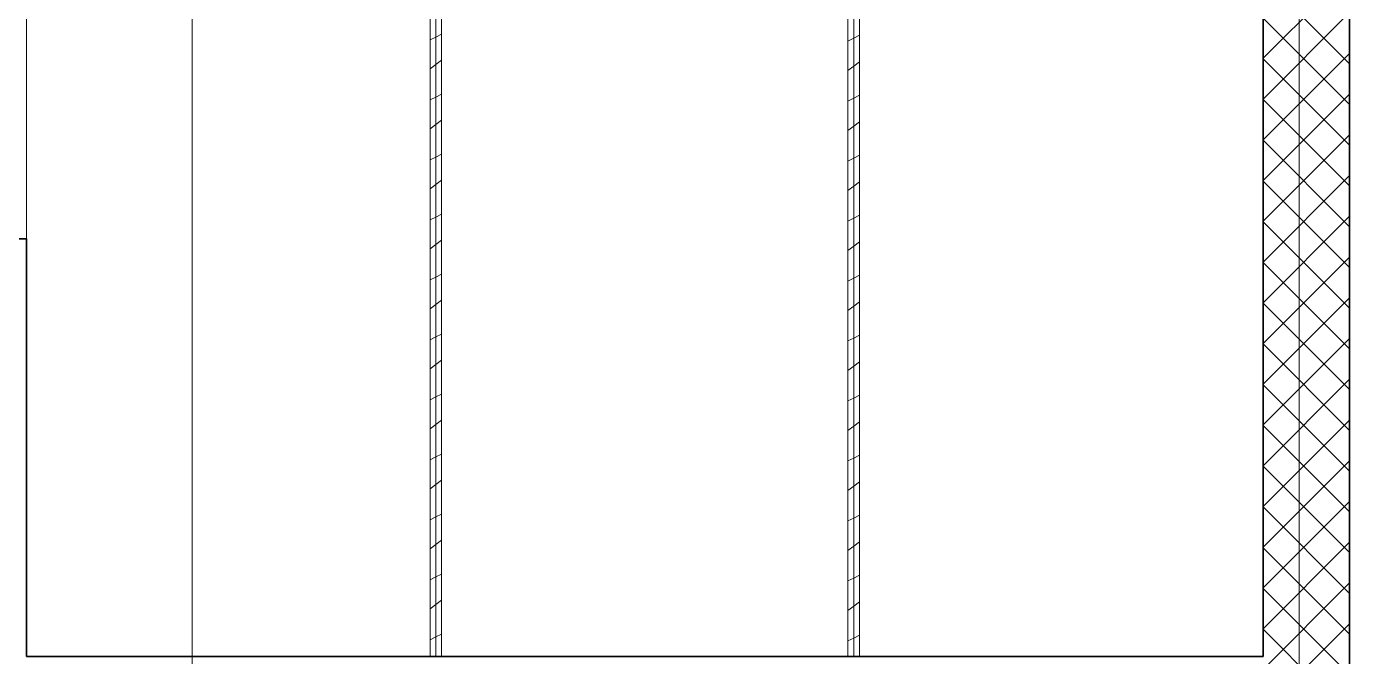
# Model space of a CAD drawing. Extents: x -1132 to 613, y -233 to 616.
# Drawn here: x -716.5 to -624.7, y 358.4 to 402.1 of the extents above; entities that cross this region are included whole.
import ezdxf
from ezdxf.lldxf.tags import DXFTag

# ---------------------------------------------------------------- set-up
doc = ezdxf.new("R2010")
doc.units = 0
doc.layers.get('0').update_dxf_attribs({"lineweight": 13})
for name, color, linetype, lineweight in [('A-WALL-____-MCUT', 7, 'Continuous', 35), ('A-WALL-____-PATT', 7, 'Continuous', 35), ('A-WALL-FNSH-MCUT', 7, 'Continuous', 35), ('S-GRID-____-OTLN', 7, 'Continuous', 5)]:
    doc.layers.add(name, color=color, linetype=linetype, lineweight=lineweight)
tags = doc.linetypes.add('_Rasterlinie_', pattern=[0.375, 0.2, -0.05, 0.075, -0.05]).pattern_tags.tags
tags[10:11] = [DXFTag(74, 4), DXFTag(75, 0), DXFTag(340, '0'), DXFTag(46, 1.0), DXFTag(50, 0.0), DXFTag(44, 0.0), DXFTag(45, 0.0)]
tags[8:9] = [DXFTag(74, 4), DXFTag(75, 0), DXFTag(340, '0'), DXFTag(46, 1.0), DXFTag(50, 0.0), DXFTag(44, 0.0), DXFTag(45, 0.0)]
tags[6:7] = [DXFTag(74, 4), DXFTag(75, 0), DXFTag(340, '0'), DXFTag(46, 1.0), DXFTag(50, 0.0), DXFTag(44, 0.0), DXFTag(45, 0.0)]
tags[4:5] = [DXFTag(74, 4), DXFTag(75, 0), DXFTag(340, '0'), DXFTag(46, 1.0), DXFTag(50, 0.0), DXFTag(44, 0.0), DXFTag(45, 0.0)]

# ---------------------------------------------------------------- blocks, each defined once
blk = doc.blocks.new('Referenz-A0UJ2EK7XE', base_point=(-1124.077, -162.872))
at = {"layer": 'A-WALL-____-MCUT', "color": 0, "linetype": 'Continuous', "ltscale": 0.35}
for p, q in [((-630.706, 428.678), (-630.706, 358.376)), ((-624.706, 294.376), (-624.706, 427.078)), ((-717.306, 387.378), (-716.506, 387.378)), ((-716.506, 358.376), (-716.506, 387.378)), ((-630.706, 358.376), (-716.506, 358.376))]:
    blk.add_line(p, q, dxfattribs=at)
at = {"layer": 'A-WALL-____-MCUT', "color": 0, "linetype": 'Continuous', "lineweight": 9, "ltscale": 0.13}
for p, q in [((-688.106, 358.376), (-688.106, 425.978)), ((-659.106, 358.376), (-659.106, 425.978))]:
    blk.add_line(p, q, dxfattribs=at)
at = {"layer": 'A-WALL-____-PATT', "color": 0, "linetype": 'Continuous', "lineweight": 9, "ltscale": 0.13}
for p, q in [((-630.706, 399.909), (-624.706, 405.909)), ((-624.706, 399.532), (-630.706, 405.532)), ((-630.706, 397.081), (-624.706, 403.081)), ((-624.706, 396.704), (-630.706, 402.704)), ((-688.106, 401.385), (-688.506, 401.185)), ((-687.706, 401.585), (-688.106, 401.385)), ((-659.106, 401.308), (-659.506, 401.108)), ((-658.706, 401.508), (-659.106, 401.308)), ((-630.706, 394.252), (-624.706, 400.252)), ((-688.106, 399.48), (-688.506, 399.18)), ((-687.706, 399.78), (-688.106, 399.48)), ((-659.106, 399.364), (-659.506, 399.064)), ((-658.706, 399.664), (-659.106, 399.364)), ((-624.706, 393.875), (-630.706, 399.875)), ((-688.106, 397.22), (-688.506, 397.02)), ((-687.706, 397.42), (-688.106, 397.22)), ((-659.106, 397.143), (-659.506, 396.943)), ((-658.706, 397.343), (-659.106, 397.143)), ((-630.706, 391.424), (-624.706, 397.424)), ((-624.706, 391.047), (-630.706, 397.047)), ((-688.106, 395.315), (-688.506, 395.015)), ((-687.706, 395.615), (-688.106, 395.315)), ((-659.106, 395.199), (-659.506, 394.899)), ((-658.706, 395.499), (-659.106, 395.199)), ((-630.706, 388.596), (-624.706, 394.596)), ((-624.706, 388.219), (-630.706, 394.219)), ((-688.106, 393.055), (-688.506, 392.855)), ((-687.706, 393.255), (-688.106, 393.055)), ((-659.106, 392.978), (-659.506, 392.778)), ((-658.706, 393.178), (-659.106, 392.978)), ((-688.106, 391.15), (-688.506, 390.85)), ((-687.706, 391.45), (-688.106, 391.15)), ((-658.706, 391.334), (-659.106, 391.034)), ((-630.706, 385.767), (-624.706, 391.767)), ((-624.706, 385.39), (-630.706, 391.39)), ((-659.106, 391.034), (-659.506, 390.734)), ((-688.106, 388.89), (-688.506, 388.69)), ((-687.706, 389.09), (-688.106, 388.89)), ((-659.106, 388.813), (-659.506, 388.613)), ((-658.706, 389.013), (-659.106, 388.813)), ((-630.706, 382.939), (-624.706, 388.939)), ((-624.706, 382.562), (-630.706, 388.562)), ((-688.106, 386.985), (-688.506, 386.685)), ((-687.706, 387.285), (-688.106, 386.985)), ((-659.106, 386.869), (-659.506, 386.569)), ((-658.706, 387.169), (-659.106, 386.869)), ((-630.706, 380.11), (-624.706, 386.11)), ((-624.706, 379.733), (-630.706, 385.733)), ((-688.106, 384.725), (-688.506, 384.525)), ((-687.706, 384.925), (-688.106, 384.725)), ((-659.106, 384.648), (-659.506, 384.448)), ((-658.706, 384.848), (-659.106, 384.648)), ((-688.106, 382.82), (-688.506, 382.52)), ((-687.706, 383.12), (-688.106, 382.82)), ((-658.706, 383.004), (-659.106, 382.704)), ((-630.706, 377.282), (-624.706, 383.282)), ((-624.706, 376.905), (-630.706, 382.905)), ((-659.106, 382.704), (-659.506, 382.404)), ((-688.106, 380.561), (-688.506, 380.361)), ((-687.706, 380.761), (-688.106, 380.561)), ((-659.106, 380.483), (-659.506, 380.283)), ((-658.706, 380.683), (-659.106, 380.483)), ((-630.706, 374.453), (-624.706, 380.453)), ((-624.706, 374.076), (-630.706, 380.076)), ((-688.106, 378.655), (-688.506, 378.355)), ((-687.706, 378.955), (-688.106, 378.655)), ((-659.106, 378.539), (-659.506, 378.239)), ((-658.706, 378.839), (-659.106, 378.539)), ((-630.706, 371.625), (-624.706, 377.625)), ((-688.106, 376.396), (-688.506, 376.196)), ((-687.706, 376.596), (-688.106, 376.396)), ((-658.706, 376.518), (-659.106, 376.318)), ((-624.706, 371.248), (-630.706, 377.248)), ((-659.106, 376.318), (-659.506, 376.118)), ((-687.706, 374.79), (-688.106, 374.49)), ((-658.706, 374.674), (-659.106, 374.374)), ((-630.706, 368.797), (-624.706, 374.797)), ((-688.106, 374.49), (-688.506, 374.19)), ((-659.106, 374.374), (-659.506, 374.074)), ((-624.706, 368.42), (-630.706, 374.42)), ((-688.106, 372.231), (-688.506, 372.031)), ((-687.706, 372.431), (-688.106, 372.231)), ((-659.106, 372.154), (-659.506, 371.954)), ((-658.706, 372.354), (-659.106, 372.154)), ((-630.706, 365.968), (-624.706, 371.968)), ((-624.706, 365.591), (-630.706, 371.591)), ((-688.106, 370.325), (-688.506, 370.025)), ((-687.706, 370.625), (-688.106, 370.325)), ((-659.106, 370.209), (-659.506, 369.909)), ((-658.706, 370.509), (-659.106, 370.209)), ((-630.706, 363.14), (-624.706, 369.14)), ((-687.706, 368.266), (-688.106, 368.066)), ((-658.706, 368.189), (-659.106, 367.989)), ((-624.706, 362.763), (-630.706, 368.763)), ((-688.106, 368.066), (-688.506, 367.866)), ((-659.106, 367.989), (-659.506, 367.789)), ((-687.706, 366.46), (-688.106, 366.16)), ((-658.706, 366.344), (-659.106, 366.044)), ((-630.706, 360.311), (-624.706, 366.311)), ((-688.106, 366.16), (-688.506, 365.86)), ((-659.106, 366.044), (-659.506, 365.744)), ((-624.706, 359.934), (-630.706, 365.934)), ((-688.106, 363.901), (-688.506, 363.701)), ((-687.706, 364.101), (-688.106, 363.901)), ((-659.106, 363.824), (-659.506, 363.624)), ((-658.706, 364.024), (-659.106, 363.824)), ((-630.706, 357.483), (-624.706, 363.483)), ((-624.706, 357.106), (-630.706, 363.106)), ((-688.106, 361.995), (-688.506, 361.695)), ((-687.706, 362.295), (-688.106, 361.995)), ((-659.106, 361.879), (-659.506, 361.579)), ((-658.706, 362.179), (-659.106, 361.879)), ((-687.706, 359.936), (-688.106, 359.736)), ((-658.706, 359.859), (-659.106, 359.659)), ((-630.706, 354.654), (-624.706, 360.654)), ((-624.706, 354.278), (-630.706, 360.278)), ((-688.106, 359.736), (-688.506, 359.536)), ((-659.106, 359.659), (-659.506, 359.459))]:
    blk.add_line(p, q, dxfattribs=at)
at = {"layer": 'A-WALL-FNSH-MCUT', "color": 0, "linetype": 'Continuous', "lineweight": 9, "ltscale": 0.13}
for p, q in [((-716.506, 387.378), (-716.506, 425.978)), ((-688.506, 425.978), (-688.506, 358.376)), ((-687.706, 358.376), (-687.706, 425.978)), ((-659.506, 425.978), (-659.506, 358.376)), ((-658.706, 358.376), (-658.706, 425.978))]:
    blk.add_line(p, q, dxfattribs=at)
at = {"layer": 'S-GRID-____-OTLN', "color": 0, "linetype": '_Rasterlinie_', "ltscale": 0.13}
for p, q in [((-705.006, -159.103), (-705.006, 585.978)), ((-628.206, -159.103), (-628.206, 585.978))]:
    blk.add_line(p, q, dxfattribs=at)

msp = doc.modelspace()

# ---------------------------------------------------------------- block references
at = {"color": 9, "lineweight": 25, "ltscale": 0.25, "true_color": 0xc0c0c0}
msp.add_blockref('Referenz-A0UJ2EK7XE', (-1124.077, -162.872), dxfattribs=at)

doc.saveas('drawing.dxf')
